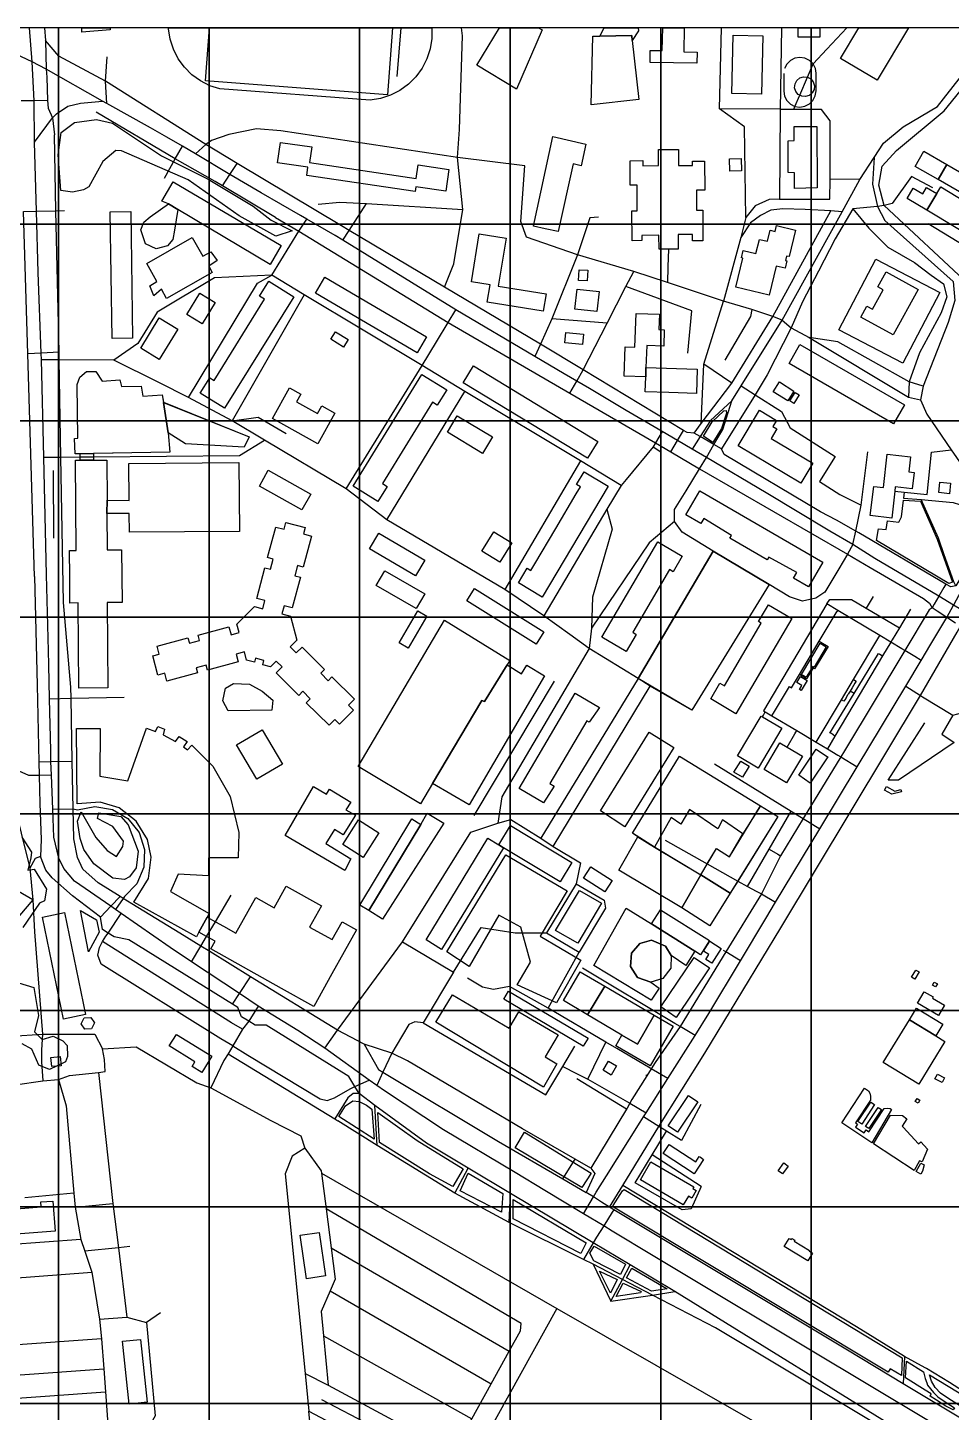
# Model space of a CAD drawing. Header units: metres. Extents: x -907 to 907, y -946 to 946.
# Drawn here: x 72 to 628, y 113 to 946 of the extents above; entities that cross this region are included whole.
import ezdxf

# ---------------------------------------------------------------- set-up
doc = ezdxf.new("R2010")
doc.units = ezdxf.units.M
for name, color, linetype in [('GREEN_ATLAS_BUILDING_OSM_HEIGHT', 8, 'Continuous'), ('GREEN_ATLAS_BUILDING_OSM_LEVELS', 9, 'Continuous'), ('GREEN_ATLAS_TERRAIN_COP90', 3, 'Continuous'), ('OSM_BUILDING', 8, 'Continuous'), ('OSM_GREEN_EXISTING', 94, 'Continuous'), ('OSM_ROAD_LOCAL', 9, 'Continuous'), ('OSM_ROAD_MAJOR', 30, 'Continuous'), ('SITE_BORDER', 3, 'Continuous')]:
    doc.layers.add(name, color=color, linetype=linetype)

msp = doc.modelspace()

# ---------------------------------------------------------------- linework, layer by layer
at = {"layer": 'GREEN_ATLAS_BUILDING_OSM_HEIGHT', "elevation": 12.916}
msp.add_lwpolyline([(154.658, 557.744), (150.594, 556.642), (147.468, 568.219), (151.3, 569.254), (150.012, 574.019), (168.632, 579.051), (169.532, 575.722), (175.628, 577.37), (174.734, 580.698), (193.26, 585.708), (194.567, 580.876), (199.462, 582.201), (198.137, 587.177), (208.622, 597.83), (213.668, 596.461), (214.999, 601.437), (210.041, 602.762), (214.981, 621.23), (218.251, 620.35), (219.882, 626.45), (216.612, 627.33), (221.527, 645.709), (226.479, 644.395), (227.567, 648.469), (239.165, 645.375), (238.139, 641.556), (242.935, 640.276), (237.945, 621.619), (234.619, 622.51), (232.987, 616.409), (236.314, 615.519), (231.362, 597.006), (226.554, 598.287), (225.234, 593.366), (230.286, 591.997), (234.269, 577.626), (230.174, 573.563), (233.838, 569.922), (237.32, 573.429), (250.863, 559.982), (248.568, 557.666), (253.051, 553.213), (255.352, 555.529), (268.869, 542.104), (265.306, 538.519), (268.288, 535.558), (259.835, 527.042), (257.015, 529.836), (253.564, 526.363), (239.877, 539.944), (242.303, 542.393), (237.82, 546.846), (235.394, 544.397), (221.771, 557.922), (225.322, 561.496), (221.733, 565.058), (218.282, 561.64), (213.686, 562.842), (214.368, 565.403), (209.278, 566.75), (208.628, 564.301), (203.951, 565.548), (202.595, 570.635), (197.593, 569.277), (198.893, 564.479), (180.468, 559.503), (179.611, 562.653), (173.515, 560.995), (174.365, 557.855), (155.977, 552.879)], close=True, dxfattribs=at)
at = {"layer": 'GREEN_ATLAS_BUILDING_OSM_LEVELS'}
for points, elevation in [([(121.827, 944.88), (104.727, 943.511), (104.643, 946.216), (121.805, 946.216)], 6.276), ([(381.962, 945.013), (366.45, 909.191), (342.497, 923.573), (356.268, 946.216), (379.728, 946.216)], 8.661), ([(439.99, 944.401), (436.182, 938.457), (435.832, 941.518), (416.544, 941.128), (419.139, 946.216), (439.798, 946.216)], 8.124), ([(467.144, 931.655), (475.191, 931.488), (475.022, 924.954), (446.849, 925.288), (446.849, 932.49), (454.226, 932.49), (454.565, 946.216), (467.407, 946.216)], 8.857), ([(514.705, 941.295), (513.949, 906.308), (496.086, 906.697), (496.842, 941.685)], 10.527), ([(549.018, 940.427), (536.045, 940.572), (536.112, 946.216), (549.087, 946.216)], 11.029), ([(416.544, 941.128), (435.832, 941.518), (436.182, 938.457), (440.184, 903.091), (411.46, 899.74), (412.48, 941.05)], 9.23), ([(547.186, 886.682), (547.43, 849.791), (533.825, 849.457), (533.775, 858.852), (529.986, 859.097), (529.942, 878.155), (533.594, 878.344), (533.562, 886.793)], 12.927), ([(224.365, 877.186), (243.154, 874.415), (241.759, 864.986), (305.99, 855.468), (307.203, 863.617), (325.797, 860.856), (323.853, 847.742), (305.827, 850.414), (305.408, 847.598), (240.146, 857.271), (240.871, 862.181), (222.546, 864.897)], 11.932), ([(408.259, 876.118), (405.414, 863.06), (400.506, 864.34), (391.597, 823.464), (383.725, 825.245), (376.635, 826.848), (388.389, 880.782)], 12.168), ([(442.528, 866.21), (442.547, 863.116), (451.938, 863.182), (451.869, 872.812), (463.93, 872.901), (464.005, 863.216), (472.483, 863.283), (472.464, 865.865), (479.667, 865.921), (479.792, 848.511), (474.772, 848.477), (474.859, 836.432), (478.586, 836.455), (478.723, 817.887), (472.383, 817.842), (472.352, 821.838), (463.699, 821.772), (463.761, 812.933), (457.928, 812.888), (452.313, 812.844), (452.251, 821.282), (441.853, 821.204), (441.878, 818.076), (436.02, 818.031), (435.888, 836.054), (439.196, 836.076), (439.089, 851.472), (434.975, 851.438), (434.869, 866.155)], 13.266), ([(494.723, 867.335), (501.769, 867.491), (501.944, 859.988), (494.898, 859.821)], 12.638), ([(611.767, 871.843), (625.516, 863.906), (620.276, 854.834), (606.527, 862.771)], 6.899), ([(625.516, 863.906), (646.011, 852.084), (640.771, 843.011), (620.276, 854.834)], 5.348), ([(159.741, 853.364), (224.815, 815.17), (218.05, 803.649), (162.592, 836.878), (156.828, 840.162), (152.976, 841.843)], 9.337), ([(619.626, 846.462), (621.989, 850.358), (658.228, 828.417), (651.375, 817.107), (649.831, 814.558), (613.592, 836.488)], 4.981), ([(121.814, 835.33), (134.163, 835.531), (135.344, 759.377), (122.99, 759.188)], 10.013), ([(143.104, 816.139), (140.24, 824.499), (142.034, 829.174), (145.88, 832.447), (156.828, 840.162), (162.592, 836.878), (160.529, 824.276), (159.522, 818.788), (156.24, 814.948), (149.418, 813.144)], 9.641), ([(518.632, 785.281), (498.455, 790.135), (502.651, 807.567), (501.919, 807.745), (502.988, 812.187), (510.629, 810.35), (512.667, 818.822), (517.494, 817.653), (519.107, 824.365), (522.208, 823.62), (523.04, 827.093), (534.494, 824.332), (530.668, 808.424), (529.061, 808.814), (528.404, 806.076), (529.273, 805.864), (528.204, 801.422), (522.827, 802.725)], 13.738), ([(155.796, 783.277), (152.638, 788.821), (148.018, 784.891), (145.761, 790.925), (149.994, 793.474), (143.798, 804.339), (171.239, 820.013), (177.654, 808.758), (182.393, 811.274), (186.314, 806.142), (181.124, 802.669), (183.237, 798.962)], 9.343), ([(384.294, 786.049), (382.593, 775.563), (348.818, 781.029), (350.513, 791.515), (339.29, 793.329), (343.954, 822.128), (360.141, 819.512), (355.483, 790.702)], 13.564), ([(404.233, 800.543), (409.335, 800.242), (408.953, 793.819), (403.845, 794.12)], 13.753), ([(176.072, 726.293), (181.799, 735.499), (184.357, 733.907), (214.743, 782.754), (211.742, 784.624), (217.338, 793.619), (232.325, 784.301), (190.609, 717.254)], 10.698), ([(250.994, 796.035), (312.286, 760.234), (306.627, 750.549), (245.336, 786.35)], 14.778), ([(577.398, 778.669), (580.855, 776.776), (587.245, 788.398), (583.938, 790.213), (588.958, 799.352), (608.284, 788.721), (593.216, 761.325), (573.74, 772.034)], 10.153), ([(184.976, 780.795), (177.11, 768.015), (167.907, 773.67), (175.766, 786.461)], 9.085), ([(416.143, 787.418), (414.762, 775.351), (401.669, 776.854), (403.051, 788.921)], 13.89), ([(151.35, 771.533), (162.473, 764.698), (151.325, 746.575), (140.209, 753.41)], 9.469), ([(452.551, 773.726), (452.232, 764.509), (455.414, 764.398), (455.064, 754.535), (444.898, 754.891), (444.404, 741.688), (444.235, 736), (431.287, 736.456), (431.912, 754.123), (437.764, 753.922), (438.477, 774.216)], 14.026), ([(257.509, 763.251), (265.068, 758.464), (262.204, 753.922), (254.602, 758.787)], 14.496), ([(406.821, 761.726), (406.227, 755.514), (395.636, 756.527), (396.23, 762.75)], 14.094), ([(537.132, 755.514), (599.994, 719.269), (593.422, 707.881), (530.561, 744.126)], 11.787), ([(340.465, 742.635), (415.412, 697.261), (409.26, 687.097), (334.313, 732.46)], 14.789), ([(474.828, 726.159), (458.272, 726.66), (443.966, 727.083), (444.235, 736), (444.404, 741.688), (475.266, 740.764)], 13.889), ([(100.375, 699.053), (102.395, 699.109), (101.857, 731.569), (103.539, 735.933), (107.559, 739.284), (113.261, 739.284), (116.95, 733.584), (127.685, 734.252), (128.692, 730.234), (140.428, 730.568), (141.434, 724.534), (153.176, 725.202), (153.845, 720.838), (205.496, 700.055), (202.482, 693.676), (167.125, 695.758), (156.727, 702.459), (157.734, 690.726), (111.754, 689.914), (103.701, 689.769), (100.719, 689.724)], 9.483), ([(100.375, 699.053), (102.395, 699.109), (101.857, 731.569), (103.539, 735.933), (107.559, 739.284), (113.261, 739.284), (116.95, 733.584), (127.685, 734.252), (128.692, 730.234), (140.428, 730.568), (141.434, 724.534), (153.176, 725.202), (153.901, 720.571), (156.727, 702.459), (157.734, 690.726), (100.719, 689.724)], 9.606), ([(324.422, 728.286), (318.732, 719.046), (315.85, 720.816), (285.688, 671.824), (288.583, 670.043), (283.031, 661.037), (268.132, 670.21), (309.522, 737.469)], 16.096), ([(229.73, 729.465), (236.557, 725.681), (234.031, 721.128), (246.686, 714.103), (249.225, 718.679), (257.146, 714.282), (246.861, 695.769), (219.463, 710.975)], 13.948), ([(205.496, 700.055), (202.482, 693.676), (167.125, 695.758), (156.727, 702.459), (153.901, 720.571)], 9.289), ([(537.733, 672.192), (500, 694.578), (512.705, 715.996), (523.04, 709.862), (520.826, 706.133), (523.221, 704.708), (519.788, 698.931), (544.792, 684.092)], 13.386), ([(120.051, 631.916), (128.704, 631.983), (128.961, 600.313), (119.995, 600.235), (120.414, 548.827), (102.882, 548.683), (102.463, 600.001), (97.574, 599.968), (97.449, 615.786), (97.318, 631.593), (101.282, 631.627), (100.844, 685.873), (103.701, 685.895), (111.754, 685.962), (119.726, 686.029), (119.92, 661.895), (119.87, 653.924)], 13.042), ([(133.219, 661.716), (133.037, 683.936), (199.256, 684.47), (199.594, 643.048), (133.406, 642.514), (133.312, 653.757), (119.87, 653.924), (119.92, 661.895)], 11.071), ([(603.707, 687.977), (602.638, 678.826), (605.796, 678.459), (604.645, 668.652), (594.541, 669.843), (594.235, 667.249), (592.341, 651.063), (579.473, 652.577), (581.53, 670.132), (587.358, 669.453), (589.721, 689.624)], 13.063), ([(242.56, 665.423), (237.245, 655.983), (211.679, 670.388), (216.994, 679.828)], 12.845), ([(367.619, 612.046), (372.852, 620.884), (375.084, 619.56), (377.454, 623.567), (390.059, 644.807), (402.438, 665.691), (404.939, 669.91), (402.632, 671.279), (407.171, 678.926), (421.627, 670.366), (381.987, 603.53)], 15.109), ([(550.919, 624.458), (542.322, 609.663), (533.193, 614.962), (535.163, 618.346), (518.425, 627.541), (517.475, 625.949), (494.979, 638.963), (495.992, 640.566), (479.161, 650.896), (477.379, 647.846), (468.363, 653.089), (476.772, 667.55)], 16.238), ([(621.345, 672.793), (627.81, 672.08), (627.104, 665.713), (620.645, 666.425)], 12.296), ([(311.185, 625.66), (305.665, 616.276), (277.998, 632.54), (283.519, 641.924)], 13.264), ([(352.77, 642.881), (363.574, 636.247), (356.377, 624.536), (345.567, 631.17)], 14.25), ([(451.563, 636.703), (466.225, 628.087), (460.76, 618.792), (458.597, 620.061), (436.432, 582.357), (438.589, 581.088), (432.568, 570.846), (417.907, 579.462)], 17.114), ([(311.167, 605.433), (305.996, 596.572), (281.993, 610.576), (287.17, 619.437)], 12.467), ([(382.962, 582.568), (378.292, 575.11), (336.532, 601.27), (341.203, 608.717)], 13.91), ([(312.523, 592.075), (301.294, 572.839), (295.761, 576.067), (306.996, 595.303)], 12.294), ([(498.562, 533.365), (483.369, 542.293), (488.914, 551.722), (491.603, 550.141), (513.761, 587.834), (512.136, 588.791), (518.082, 598.899), (532.206, 590.594)], 17.908), ([(271.17, 501.672), (323.046, 589.704), (362.53, 565.47), (360.916, 562.854), (347.249, 540.657), (345.492, 541.347), (315.825, 491.309), (308.566, 479.063)], 14.379), ([(369.432, 557.366), (372.665, 562.664), (383.381, 556.097), (338.008, 478.429), (315.825, 491.309), (345.492, 541.347), (347.249, 540.657), (360.916, 562.854)], 16.328), ([(192.753, 535.113), (189.69, 541.057), (191.29, 548.727), (196.08, 551.588), (205.783, 551.065), (213.392, 546.846), (219.676, 541.503), (219.188, 535.391)], 13.253), ([(401.682, 545.655), (416.343, 537.039), (410.166, 528.166), (408.716, 529.012), (386.545, 491.309), (389.227, 489.739), (382.681, 479.798), (368.025, 488.414)], 17.113), ([(115.756, 524.526), (115.675, 495.828), (132.381, 492.878), (143.623, 524.571), (149.125, 522.645), (150.475, 525.74), (154.508, 524.148), (153.714, 520.664), (161.11, 516.689), (163.274, 519.673), (168.082, 516.556), (165.993, 513.461), (168.419, 511.658), (171.02, 514.363), (183.594, 501.795), (194.141, 483.494), (199.193, 461.809), (198.831, 446.647), (181.03, 446.692), (180.999, 435.727), (162.673, 436.762), (158.053, 426.376), (181.387, 413.04), (180.299, 410.925), (175.228, 401.863), (173.734, 399.002), (136.038, 419.875), (144.911, 434.213), (146.567, 447.081), (144.335, 457.579), (137.527, 468.733), (127.191, 476.614), (115.831, 480.099), (101.832, 479.086), (101.613, 524.526)], 13.859), ([(225.641, 503.053), (210.16, 493.891), (197.93, 514.541), (213.411, 523.703)], 13.232), ([(547.149, 511.825), (553.576, 507.55), (553.826, 507.394), (543.354, 491.631), (536.345, 496.273), (546.817, 512.036)], 15.928), ([(436.295, 461.364), (464.574, 507.739), (513.386, 477.817), (502.763, 460.963), (490.534, 469.523), (487.676, 464.013), (470.551, 475.635), (465.456, 466.874), (459.541, 470.948), (449.55, 453.015)], 15.914), ([(502.451, 495.082), (497.405, 498.266), (501.594, 504.89), (506.64, 501.695)], 16.161), ([(263.755, 475.546), (269.595, 472.206), (262.017, 460.395), (256.915, 463.612), (251.569, 455.208), (266.769, 445.968), (263.086, 438.944), (227.235, 460.128), (244.292, 489.505), (252.138, 484.941), (253.845, 487.88), (266.762, 480.076)], 13.933), ([(481.343, 442.951), (486.876, 452.313), (494.61, 447.304), (513.386, 477.817), (523.834, 471.416), (499.631, 432.665), (495.054, 425.341), (477.473, 436.406)], 15.28), ([(303.501, 470.035), (308.897, 466.774), (277.516, 414.843), (272.121, 418.105)], 15.953), ([(312.623, 473.553), (322.665, 467.453), (285.87, 409.767), (277.516, 414.843), (308.897, 466.774)], 16.441), ([(321.327, 391.522), (311.979, 397.199), (349.212, 458.436), (355.802, 454.339), (358.534, 452.703)], 18.55), ([(355.802, 454.339), (362.855, 466.095), (399.862, 443.898), (392.81, 432.142), (358.534, 452.703)], 18.801), ([(449.55, 453.015), (477.473, 436.406), (495.054, 425.341), (482.937, 405.693), (465.937, 416.502), (428.092, 439.244), (439.602, 459.282)], 15.566), ([(477.473, 436.406), (465.937, 416.502), (428.092, 439.244), (439.602, 459.282)], 15.725), ([(419.601, 426.176), (406.759, 434.424), (411.16, 441.27), (424.003, 433.022)], 17.339), ([(495.054, 425.341), (482.937, 405.693), (465.937, 416.502), (477.473, 436.406)], 15.261), ([(180.299, 410.925), (185.182, 408.197), (189.996, 405.515), (197.555, 401.285), (209.491, 422.658), (220.514, 416.502), (227.817, 429.582), (249.025, 417.738), (241.897, 404.98), (255.452, 397.411), (261.423, 408.097), (270.139, 403.233), (255.321, 376.705), (244.41, 357.169), (224.972, 368.022), (182.35, 391.822), (184.926, 396.442), (179.861, 399.27), (175.228, 401.863)], 15.152), ([(417.656, 419.24), (403.32, 395.307), (390.002, 402.943), (404.339, 426.877)], 17.971), ([(94.292, 413.697), (106.928, 352.237), (93.71, 349.521), (81.074, 410.98)], 15.918), ([(459.51, 387.848), (456.221, 393.37), (447.78, 396.988), (440.703, 395.095), (435.694, 389.195), (435.144, 381.136), (439.227, 374.69), (447.243, 371.718), (452.263, 368.2), (447.599, 361.043), (412.992, 381.748), (432.406, 416.324), (447.761, 406.862), (473.853, 390.442), (468.45, 381.748)], 16.125), ([(452.263, 368.2), (447.599, 361.043), (412.992, 381.748), (432.406, 416.324), (447.761, 406.862), (453.113, 415.389), (482.681, 396.787), (477.323, 388.26), (473.853, 390.442), (468.45, 381.748), (459.51, 387.848), (459.278, 380.145), (454.608, 374), (447.243, 371.718)], 15.751), ([(454.608, 374), (447.243, 371.718), (439.227, 374.69), (435.144, 381.136), (435.694, 389.195), (440.703, 395.095), (447.78, 396.988), (456.221, 393.37), (459.51, 387.848), (459.278, 380.145)], 15.592), ([(489.771, 391.989), (484.138, 383.173), (480.38, 385.499), (482.349, 388.505), (479.123, 390.542), (482.85, 396.442)], 14.958), ([(462.586, 350.612), (453.295, 356.868), (473.346, 386.635), (482.643, 380.379)], 14.955), ([(409.135, 352.159), (394.717, 360.731), (404.877, 377.985), (419.582, 369.347)], 18.012), ([(449.362, 351.848), (439.252, 334.404), (429.886, 339.825), (409.135, 352.159), (419.582, 369.347)], 16.491), ([(358.828, 361.577), (361.692, 366.419), (409.516, 338.111), (406.646, 333.257)], 19.264), ([(611.992, 365.996), (617.306, 362.902), (616.912, 362.256), (624.184, 357.97), (620.507, 351.658), (607.934, 359.072)], 13.954), ([(110.104, 350.612), (112.311, 347.272), (110.516, 343.688), (106.521, 343.454), (104.314, 346.805), (106.109, 350.378)], 15.385), ([(446.899, 321.491), (427.348, 332.823), (426.21, 333.48), (429.886, 339.825), (439.252, 334.404), (449.362, 351.848), (460.685, 345.28)], 15.114), ([(607.29, 356.189), (623.177, 346.504), (618.913, 339.513), (603.026, 349.198)], 13.913), ([(603.026, 349.198), (618.913, 339.513), (624.396, 336.163), (608.641, 310.336), (587.27, 323.361)], 13.654), ([(182.994, 327.235), (176.966, 317.483), (171.12, 321.101), (172.721, 323.929), (157.346, 333.435), (161.761, 340.359)], 13.944), ([(50.7, 299.36), (62.217, 300.229), (66.656, 241.185), (65.037, 241.062), (65.462, 235.452), (80.255, 236.565), (80.03, 239.537), (87.301, 240.083), (88.671, 221.86), (23.521, 216.962), (22.083, 236.098), (29.767, 236.676), (30.017, 233.27), (44.736, 234.372), (44.329, 239.727), (42.747, 239.604), (38.327, 298.436)], 13.057), ([(457.859, 285.278), (470.082, 303.535), (475.603, 299.839), (463.386, 281.594)], 13.721), ([(458.39, 274.158), (474.34, 263.694), (476.428, 266.877), (477.16, 266.399), (479.061, 265.152), (473.327, 256.413), (454.752, 268.603)], 13.225), ([(447.386, 263.582), (473.177, 248.599), (472.615, 247.652), (474.722, 246.417), (472.021, 241.83), (469.914, 243.066), (466.831, 237.845), (441.04, 252.818)], 13.146), ([(527.71, 212.654), (530.668, 217.585), (531.837, 216.895), (532.243, 217.563), (534.019, 216.505), (533.612, 215.826), (542.785, 210.338), (542.597, 210.026), (544.729, 208.757), (541.959, 204.115)], 11.926)]:
    msp.add_lwpolyline(points, close=True, dxfattribs=dict(at, elevation=elevation))
at = {"layer": 'GREEN_ATLAS_TERRAIN_COP90'}
for points in [[(0, 827.939, 13), (90.659, 827.939, 11), (90.659, 946.216, 6), (0, 946.216, 6)], [(90.659, 827.939, 11), (181.318, 827.939, 9), (181.318, 946.216, 7), (90.659, 946.216, 6)], [(181.318, 827.939, 9), (271.977, 827.939, 13), (271.977, 946.216, 9), (181.318, 946.216, 7)], [(271.977, 827.939, 13), (362.636, 827.939, 13), (362.636, 946.216, 8), (271.977, 946.216, 9)], [(362.636, 827.939, 13), (453.295, 827.939, 14), (453.295, 946.216, 8), (362.636, 946.216, 8)], [(453.295, 827.939, 14), (543.954, 827.939, 14), (543.954, 946.216, 11), (453.295, 946.216, 8)], [(543.954, 827.939, 14), (634.613, 827.939, 5), (634.613, 946.216, 6), (543.954, 946.216, 11)], [(0, 709.662, 10), (90.659, 709.662, 10), (90.659, 827.939, 11), (0, 827.939, 13)], [(90.659, 709.662, 10), (181.318, 709.662, 9), (181.318, 827.939, 9), (90.659, 827.939, 11)], [(181.318, 709.662, 9), (271.977, 709.662, 17), (271.977, 827.939, 13), (181.318, 827.939, 9)], [(271.977, 709.662, 17), (362.636, 709.662, 15), (362.636, 827.939, 13), (271.977, 827.939, 13)], [(362.636, 709.662, 15), (453.295, 709.662, 14), (453.295, 827.939, 14), (362.636, 827.939, 13)], [(453.295, 709.662, 14), (543.954, 709.662, 12), (543.954, 827.939, 14), (453.295, 827.939, 14)], [(543.954, 709.662, 12), (634.613, 709.662, 11), (634.613, 827.939, 5), (543.954, 827.939, 14)], [(0, 591.385, 16), (90.659, 591.385, 14), (90.659, 709.662, 10), (0, 709.662, 10)], [(90.659, 591.385, 14), (181.318, 591.385, 14), (181.318, 709.662, 9), (90.659, 709.662, 10)], [(181.318, 591.385, 14), (271.977, 591.385, 11), (271.977, 709.662, 17), (181.318, 709.662, 9)], [(271.977, 591.385, 11), (362.636, 591.385, 14), (362.636, 709.662, 15), (271.977, 709.662, 17)], [(362.636, 591.385, 14), (453.295, 591.385, 18), (453.295, 709.662, 14), (362.636, 709.662, 15)], [(453.295, 591.385, 18), (543.954, 591.385, 19), (543.954, 709.662, 12), (453.295, 709.662, 14)], [(543.954, 591.385, 19), (634.613, 591.385, 14), (634.613, 709.662, 11), (543.954, 709.662, 12)], [(0, 473.108, 15), (90.659, 473.108, 16), (90.659, 591.385, 14), (0, 591.385, 16)], [(90.659, 473.108, 16), (181.318, 473.108, 13), (181.318, 591.385, 14), (90.659, 591.385, 14)], [(181.318, 473.108, 13), (271.977, 473.108, 14), (271.977, 591.385, 11), (181.318, 591.385, 14)], [(271.977, 473.108, 14), (362.636, 473.108, 19), (362.636, 591.385, 14), (271.977, 591.385, 11)], [(362.636, 473.108, 19), (453.295, 473.108, 16), (453.295, 591.385, 18), (362.636, 591.385, 14)], [(453.295, 473.108, 16), (543.954, 473.108, 15), (543.954, 591.385, 19), (453.295, 591.385, 18)], [(543.954, 473.108, 15), (634.613, 473.108, 12), (634.613, 591.385, 14), (543.954, 591.385, 19)], [(0, 354.831, 13), (90.659, 354.831, 16), (90.659, 473.108, 16), (0, 473.108, 15)], [(90.659, 354.831, 16), (181.318, 354.831, 14), (181.318, 473.108, 13), (90.659, 473.108, 16)], [(181.318, 354.831, 14), (271.977, 354.831, 18), (271.977, 473.108, 14), (181.318, 473.108, 13)], [(271.977, 354.831, 18), (362.636, 354.831, 21), (362.636, 473.108, 19), (271.977, 473.108, 14)], [(362.636, 354.831, 21), (453.295, 354.831, 15), (453.295, 473.108, 16), (362.636, 473.108, 19)], [(453.295, 354.831, 15), (543.954, 354.831, 14), (543.954, 473.108, 15), (453.295, 473.108, 16)], [(543.954, 354.831, 14), (634.613, 354.831, 14), (634.613, 473.108, 12), (543.954, 473.108, 15)], [(0, 236.554, 14), (90.659, 236.554, 12), (90.659, 354.831, 16), (0, 354.831, 13)], [(90.659, 236.554, 12), (181.318, 236.554, 13), (181.318, 354.831, 14), (90.659, 354.831, 16)], [(181.318, 236.554, 13), (271.977, 236.554, 25), (271.977, 354.831, 18), (181.318, 354.831, 14)], [(271.977, 236.554, 25), (362.636, 236.554, 12), (362.636, 354.831, 21), (271.977, 354.831, 18)], [(362.636, 236.554, 12), (453.295, 236.554, 13), (453.295, 354.831, 15), (362.636, 354.831, 21)], [(453.295, 236.554, 13), (543.954, 236.554, 11), (543.954, 354.831, 14), (453.295, 354.831, 15)], [(543.954, 236.554, 11), (634.613, 236.554, 13), (634.613, 354.831, 14), (543.954, 354.831, 14)], [(0, 118.277, 16), (90.659, 118.277, 11), (90.659, 236.554, 12), (0, 236.554, 14)], [(90.659, 118.277, 11), (181.318, 118.277, 12), (181.318, 236.554, 13), (90.659, 236.554, 12)], [(181.318, 118.277, 12), (271.977, 118.277, 20), (271.977, 236.554, 25), (181.318, 236.554, 13)], [(271.977, 118.277, 20), (362.636, 118.277, 8), (362.636, 236.554, 12), (271.977, 236.554, 25)], [(362.636, 118.277, 8), (453.295, 118.277, 11), (453.295, 236.554, 13), (362.636, 236.554, 12)], [(453.295, 118.277, 11), (543.954, 118.277, 15), (543.954, 236.554, 11), (453.295, 236.554, 13)], [(543.954, 118.277, 15), (634.613, 118.277, 12), (634.613, 236.554, 13), (543.954, 236.554, 11)], [(0, 0, 17), (90.659, 0, 15), (90.659, 118.277, 11), (0, 118.277, 16)], [(90.659, 0, 15), (181.318, 0, 13), (181.318, 118.277, 12), (90.659, 118.277, 11)], [(181.318, 0, 13), (271.977, 0, 14), (271.977, 118.277, 20), (181.318, 118.277, 12)], [(271.977, 0, 14), (362.636, 0, 7), (362.636, 118.277, 8), (271.977, 118.277, 20)], [(362.636, 0, 7), (453.295, 0, 11), (453.295, 118.277, 11), (362.636, 118.277, 8)], [(453.295, 0, 11), (543.954, 0, 16), (543.954, 118.277, 15), (453.295, 118.277, 11)], [(543.954, 0, 16), (634.613, 0, 12), (634.613, 118.277, 12), (543.954, 118.277, 15)]]:
    msp.add_3dface(points, dxfattribs=at)
at = {"layer": 'OSM_BUILDING'}
for points, elevation in [([(583.55, 914.579), (561.585, 927.692), (572.649, 946.216), (602.444, 946.216)], 9.094), ([(601.713, 843.434), (605.239, 849.635), (611.073, 846.24), (613.311, 850.024), (619.626, 846.462), (613.592, 836.488)], 7.347), ([(536.657, 725.18), (533.475, 720.137), (530.961, 721.729), (534.144, 726.76)], 12.431), ([(111.754, 689.914), (111.754, 687.977), (111.754, 685.962), (103.701, 685.895), (103.701, 687.91), (103.701, 689.769)], 10.583), ([(513.386, 477.817), (523.834, 471.416), (495.054, 425.341), (477.473, 436.406), (486.876, 452.313), (494.61, 447.304), (502.763, 460.963), (490.534, 469.523), (487.676, 464.013), (470.551, 475.635), (465.456, 466.874), (459.541, 470.948), (449.55, 453.015), (439.602, 459.282), (436.295, 461.364), (464.574, 507.739)], 15.662), ([(594.216, 486.767), (597.899, 487.757), (598.255, 486.433), (592.409, 484.852), (588.039, 487.357), (589.321, 489.583)], 13.733), ([(283.644, 461.631), (274.215, 446.881), (261.979, 454.707), (271.402, 469.457)], 14.549), ([(482.681, 396.787), (477.323, 388.26), (473.853, 390.442), (447.761, 406.862), (453.113, 415.389)], 15.266), ([(86.082, 326.456), (91.741, 327.012), (92.278, 321.502), (86.626, 320.945)], 14.929), ([(426.691, 321.402), (423.459, 315.891), (418.594, 318.741), (421.827, 324.251)], 15.745), ([(622.783, 311.349), (618.425, 313.531), (619.838, 316.37), (624.203, 314.188)], 13.552), ([(524.04, 258.261), (527.391, 262.959), (530.036, 261.066), (526.685, 256.38)], 11.923), ([(247.618, 221.214), (251.45, 194.954), (240.052, 193.295), (236.226, 219.555)], 20.344), ([(140.134, 156.816), (144.148, 119.001), (133.156, 117.832), (129.142, 155.647)], 11.668)]:
    msp.add_lwpolyline(points, close=True, dxfattribs=dict(at, elevation=elevation))
at = {"layer": 'OSM_GREEN_EXISTING'}
for points in [[(315.462, 946.138), (315.462, 939.793), (314.468, 933.514), (312.505, 927.481), (309.622, 921.826), (305.89, 916.694), (301.394, 912.208), (296.261, 908.478), (290.603, 905.595), (284.563, 903.636), (278.292, 902.645), (187.864, 909.347), (181.824, 911.306), (176.166, 914.189), (171.033, 917.929), (166.544, 922.416), (162.817, 927.547), (159.935, 933.202), (157.978, 939.247), (156.984, 945.514), (156.984, 946.216), (315.45, 946.216)], [(288.771, 905.851), (179.148, 914.234), (181.596, 946.216), (291.856, 946.216)], [(542.747, 905.428), (540.509, 904.738), (538.183, 904.961), (536.982, 905.584), (536.113, 906.04), (534.619, 907.844), (533.931, 910.07), (534.144, 912.408), (535.238, 914.467), (537.032, 915.959), (539.265, 916.66), (541.597, 916.438), (543.66, 915.347), (545.154, 913.555), (545.848, 911.317), (545.629, 908.99), (544.541, 906.92)], [(221.464, 820.658), (199.5, 833.071), (168.807, 854.7), (128.561, 872.133), (125.203, 872.3), (117.325, 865.598), (108.941, 850.503), (105.752, 848.666), (99.043, 847.152), (92.172, 848.321), (90.49, 869.617), (92.335, 883.198), (100.388, 889.231), (113.636, 890.912), (123.196, 888.73), (152.707, 869.116), (180.88, 855.034), (207.884, 838.77), (218.782, 830.388), (231.362, 824.009)], [(582.712, 806.988), (621.308, 786.929), (599.137, 744.293), (560.541, 764.364)], [(533.531, 727.562), (529.767, 721.606), (521.076, 727.106), (524.834, 733.05)], [(352.013, 699.932), (346.067, 690.047), (324.859, 702.793), (330.805, 712.679)], [(484.256, 708.949), (491.215, 715.662), (492.641, 715.74), (492.847, 714.27), (489.871, 704.964), (484.757, 696.671), (479.054, 700.355)], [(619.801, 638.484), (628.936, 612.491), (626.822, 611.756), (583.2, 637.605), (584.413, 644.685), (589.027, 644.273), (589.74, 649.471), (596.573, 648.547), (598.168, 651.776), (599.381, 661.828), (609.61, 661.249)], [(518.482, 611.122), (471.989, 535.502), (439.79, 554.516), (484.825, 631.204)], [(549.337, 575.845), (552.97, 573.674), (545.629, 561.395), (544.86, 561.852), (540.934, 555.295), (538.07, 557.009)], [(541.409, 553.414), (537.751, 547.302), (536.757, 547.903), (538.202, 550.319), (535.163, 552.145), (537.37, 555.829)], [(499.556, 507.951), (513.861, 531.962), (514.555, 531.551), (526.216, 524.604), (511.911, 500.593)], [(461.11, 512.982), (431.762, 465.36), (417.006, 474.911), (446.355, 522.2)], [(525.028, 515.866), (529.33, 513.305), (538.608, 507.784), (529.067, 491.765), (515.487, 499.858)], [(113.217, 458.903), (119.926, 451.022), (125.628, 447.504), (129.486, 453.371), (129.817, 456.722), (123.446, 465.449), (114.224, 470.303), (114.893, 473.664), (128.142, 471.483), (132.668, 466.451), (138.708, 450.688), (137.533, 440.625), (133.506, 435.092), (130.493, 433.589), (123.446, 434.424), (112.042, 442.974), (106.008, 451.69), (103.658, 458.236), (102.151, 468.633), (104.327, 474.332)], [(396.861, 426.743), (380.674, 399.47), (405.246, 384.987), (390.49, 359.328), (366.756, 370.249), (374.828, 383.919), (369.126, 404.824), (355.79, 412.116), (337.983, 381.28), (324.584, 390.019), (359.96, 448.384)], [(103.908, 414.888), (113.549, 409.266), (115.262, 401.874), (108.766, 390.119)], [(606.802, 379.065), (608.803, 377.93), (606.371, 373.633), (604.37, 374.768)], [(618.807, 368.913), (616.937, 370.004), (618.019, 371.852), (619.882, 370.761)], [(327.892, 364.193), (362.029, 344.033), (367.888, 353.963), (391.465, 340.037), (383.687, 326.856), (390.671, 322.737), (382.612, 308.689), (317.969, 347.617)], [(263.586, 297.357), (267.819, 300.284), (271.764, 299.984), (276.141, 297.724), (279.423, 295.386), (280.668, 277.286), (259.497, 290.933)], [(562.236, 287.149), (575.985, 307.954), (578.429, 306.34), (579.148, 304.904), (579.548, 303.145), (579.611, 300.73), (570.557, 287.06), (571.745, 286.28), (570.551, 284.477), (575.747, 281.037), (576.941, 282.829), (578.567, 281.75), (587.901, 295.832), (589.946, 295.932), (591.434, 295.72), (592.234, 295.219), (580.442, 275.126)], [(606.571, 299.973), (607.703, 301.765), (609.36, 300.73), (608.228, 298.926)], [(306.727, 276.484), (334.244, 259.408), (328.185, 248.821), (314.024, 256.48), (284.025, 275.237), (282.931, 293.271)], [(579.761, 299.661), (582.099, 298.102), (574.303, 286.381), (571.964, 287.939)], [(586.301, 295.108), (578.661, 283.631), (576.672, 284.956), (584.306, 296.433)], [(591.578, 291.768), (598.874, 291.546), (601.394, 289.575), (598.699, 285.067), (599.3, 284.51), (608.478, 274.48), (609.897, 275.783), (613.942, 271.375), (610.616, 263.582), (609.141, 264.217), (605.877, 258.384), (581.424, 274.469)], [(365.687, 272.176), (371.308, 281.482), (411.392, 256.814), (405.802, 248.131)], [(609.966, 262.914), (611.867, 261.846), (610.854, 258.061), (609.803, 256.202), (607.052, 257.76)], [(358.259, 244.658), (357.459, 233.27), (332.568, 246.194), (337.383, 256.925)], [(431.343, 246.94), (598.693, 145.695), (598.218, 135.031), (591.465, 139.094), (590.24, 137.057), (424.928, 236.465), (424.722, 237.389), (430.336, 246.228)], [(408.484, 214.947), (405.127, 208.457), (364.543, 229.407), (364.468, 241.085)], [(432.062, 202.101), (428.998, 195.755), (412.936, 204.071), (410.673, 208.68), (413.299, 212.91)], [(416.419, 197.937), (427.029, 192.761), (423.102, 184.712)], [(457.246, 187.217), (447.68, 185.826), (432.718, 193.93), (435.857, 199.696)], [(441.478, 185.681), (441.184, 184.879), (426.366, 182.542), (430.749, 190.713)], [(600.725, 133.583), (601.307, 143.725), (611.529, 137.235), (612.586, 133.283), (613.424, 130.6), (614.011, 129.175), (617.531, 124.867), (620.07, 122.284), (625.753, 118.321), (630.092, 115.672), (629.317, 114.37), (624.872, 116.663), (619.251, 120.147), (615.481, 122.641), (616.15, 124.021), (612.511, 126.259)], [(626.841, 120.96), (621.77, 124.522), (618.582, 127.884), (616.275, 131.735), (615.187, 135.465), (637.658, 121.839), (638.458, 118.655), (636.357, 115.049)]]:
    msp.add_lwpolyline(points, close=True, dxfattribs=at)
for points in [[(296.72, 946.216), (294.417, 916.905)], [(87.808, 638.907), (87.639, 679.817)], [(341.04, 472.061), (389.333, 552.879)], [(68.526, 458.981), (74.39, 450.098), (74.059, 446.569), (72.215, 439.111), (76.072, 439.701), (83.45, 427.79), (82.275, 420.754), (79.255, 419.407), (69.195, 404.657)], [(66.512, 371.451), (75.903, 368.601), (78.586, 351.669), (76.235, 341.94), (80.768, 337.242), (87.477, 339.257), (93.341, 336.408), (95.861, 333.725), (96.192, 327.012), (94.854, 323.828), (85.294, 319.298), (78.755, 321.814), (74.728, 331.543), (68.857, 334.727)], [(249.075, 120.626), (338.714, 73.671)]]:
    msp.add_lwpolyline(points, dxfattribs=at)
at = {"layer": 'OSM_ROAD_LOCAL'}
for points in [[(82.323, 946.216), (82.919, 938.457)], [(332.156, 885.023), (333.881, 941.24), (333.317, 946.216)], [(525.291, 897.124), (488.777, 897.291), (489.973, 946.216)], [(496.048, 721.651), (501.682, 730.601), (526.441, 770.175), (562.454, 835.419), (573.252, 854.856), (581.805, 868.114), (587.52, 876.741), (599.337, 886.537), (619.901, 898.816), (649.693, 936.72), (659.359, 946.216)], [(573.252, 854.856), (555.396, 855.034), (555.22, 890.166), (550.112, 897.024), (533.369, 896.946), (525.459, 897.046), (526.146, 946.216)], [(553.27, 933.28), (565.269, 946.216)], [(638.652, 791.882), (587.851, 839.193), (584.707, 851.516), (586.582, 862.871), (595.323, 872.389), (624.034, 896.111), (636.101, 911.306), (644.535, 921.937), (666.17, 946.216)], [(473.521, 702.237), (469.119, 702.626), (467.062, 703.873), (406.652, 740.33), (380.811, 755.703), (323.09, 790.057), (265.7, 824.21), (261.167, 826.903), (198.356, 864.518), (179.392, 875.851), (118.907, 913.955), (90.828, 929.061), (82.919, 938.457)], [(82.919, 938.457), (83.187, 921.169), (83.581, 916.504)], [(119.745, 900.675), (118.907, 913.955), (119.964, 928.705)], [(527.435, 918.575), (527.366, 908.033), (527.841, 905.094), (529.236, 902.389), (531.399, 900.252), (534.113, 898.883), (537.12, 898.415), (540.127, 898.905), (542.828, 900.296), (544.973, 902.456), (546.342, 905.172), (546.805, 908.178), (546.874, 918.764), (546.398, 921.67), (545.01, 924.375), (542.847, 926.512), (540.127, 927.881), (537.12, 928.349), (534.119, 927.859), (531.412, 926.468), (529.267, 924.297), (527.898, 921.581)], [(545.01, 924.375), (553.27, 933.28)], [(541.597, 916.438), (545.01, 924.375)], [(83.581, 916.504), (84.119, 902.478)], [(536.982, 905.584), (541.597, 916.438)], [(84.119, 902.478), (76.01, 902.244), (68.126, 902.167)], [(84.119, 902.478), (84.507, 897.858)], [(533.369, 896.946), (534.113, 898.883), (536.982, 905.584)], [(84.507, 897.858), (86.989, 891.936), (88.327, 881.695)], [(184.963, 853.587), (161.017, 867.246), (113.355, 895.332)], [(504.533, 831.924), (503.757, 886.471), (488.777, 897.291)], [(525.459, 897.046), (525.291, 897.124), (525.003, 868.927), (524.778, 843.034), (555.177, 842.922), (555.396, 855.034)], [(526.441, 770.175), (520.776, 772.502), (508.053, 776.52), (491.015, 781.652), (457.296, 792.784), (437.02, 799.396), (403.126, 809.616), (372.546, 820.124), (369.057, 829.609), (371.57, 862.993), (330.918, 868.192), (224.49, 884.2), (209.96, 885.291), (193.254, 882.018), (182.718, 878.378), (179.392, 875.851), (173.084, 870.296)], [(330.918, 868.192), (332.156, 885.023)], [(411.123, 259.898), (401.732, 265.319), (370.107, 283.575), (300.788, 324.519), (291.303, 329.016), (274.709, 334.393), (258.603, 342.853), (206.309, 375.091), (181.737, 390.23), (176.429, 393.514), (163.836, 401.318), (134.944, 418.906), (129.724, 422.157), (127.817, 423.348), (114.487, 431.652), (105.414, 439.701), (102.145, 446.825), (99.9, 457.98), (99.556, 476.058), (99.006, 504.812), (98.337, 542.638), (98.218, 549.362), (93.691, 600.335), (92.172, 687.799), (91.159, 746.342), (91.053, 750.906), (89.096, 836.032), (88.327, 881.695)], [(154.452, 855.746), (161.017, 867.246), (165.406, 874.916)], [(328.736, 804.139), (334.188, 836.889), (330.918, 868.192)], [(581.805, 868.114), (580.768, 852.017), (583.756, 838.692), (588.233, 830.165), (629.33, 793.474), (630.33, 782.12), (626.441, 768.761), (611.404, 730.501), (609.716, 722.341), (613.436, 713.558), (628.073, 692.218), (641.434, 673.06), (645.748, 666.236), (649.45, 658.154), (652.926, 649.215), (652.626, 641.924), (649.662, 633.274), (634.256, 607.326), (629.592, 598.732)], [(189.534, 850.982), (193.885, 857.861), (198.356, 864.518)], [(221.345, 832.046), (189.534, 850.982), (184.963, 853.587)], [(617.156, 849.913), (604.301, 856.57), (592.647, 840.373)], [(518.651, 842.755), (510.247, 839.104), (504.533, 831.924)], [(524.778, 843.034), (518.651, 842.755)], [(69.657, 835.542), (77.492, 835.776), (89.096, 836.032), (94.348, 836.265)], [(76.254, 615.986), (72.227, 749.993), (69.657, 835.542)], [(247.043, 840.106), (260.085, 841.264), (276.135, 840.317), (334.188, 836.889)], [(261.854, 818.276), (265.7, 824.21), (276.135, 840.317)], [(473.521, 702.237), (477.585, 707.981), (496.061, 732.226), (520.776, 772.502), (555.714, 835.898)], [(583.756, 838.692), (569.038, 837.123), (558.315, 819.211), (548.312, 799.652), (538.552, 781.173), (531.768, 765.533), (517.356, 737.302), (510.135, 725.258), (489.808, 692.73)], [(562.454, 835.419), (555.714, 835.898), (540.227, 836.855), (526.891, 837.256), (519.638, 836.421), (513.267, 833.249), (507.396, 828.707), (501.6, 820.013), (491.015, 781.652)], [(569.038, 837.123), (578.679, 825.556), (590.027, 814.224), (606.046, 804.873), (616.056, 797.315), (623.621, 791.983), (625.622, 784.19), (622.058, 774.628), (609.159, 750.605), (602.901, 733.072), (602.544, 723.799)], [(592.647, 840.373), (587.851, 839.193), (583.756, 838.692)], [(429.53, 670.778), (405.045, 685.483), (335.376, 727.339), (309.572, 742.846), (238.521, 785.526), (219.045, 797.226), (229.974, 814.903), (235.401, 823.675), (240.234, 830.955)], [(221.345, 832.046), (235.401, 823.675), (325.378, 768.861), (398.562, 726.349), (450.119, 696.404), (459.41, 690.927), (476.71, 680.73), (565.762, 629.322), (579.448, 621.363), (611.517, 602.661), (615.062, 599.956), (616.719, 597.04), (614.874, 595.904), (600.2, 571.425), (563.986, 510.99), (561.767, 507.35), (539.096, 470.191), (525.416, 447.772), (513.88, 424.984), (492.484, 389.974), (465.024, 345.046), (450, 323.539), (447.599, 319.698), (444.929, 315.435), (435.932, 301.086), (434.6, 298.904), (433, 295.987), (432.618, 295.353), (411.123, 259.898)], [(415.806, 832.135), (410.585, 831.735), (403.126, 809.616)], [(504.533, 831.924), (501.6, 820.013)], [(650.225, 806.376), (614.224, 828.206)], [(403.126, 809.616), (387.701, 771.021), (380.811, 755.703), (377.491, 748.323)], [(457.928, 812.888), (457.584, 802.346)], [(323.09, 790.057), (328.736, 804.139)], [(457.584, 802.346), (457.296, 792.784)], [(219.045, 797.226), (184.675, 795.723), (150.019, 775.04), (138.464, 756.082), (124.096, 746.097)], [(168.882, 723.655), (210.41, 792.45), (219.045, 797.226)], [(406.652, 740.33), (421.07, 768.461), (432.306, 790.457), (437.02, 799.396)], [(238.521, 785.526), (195.317, 709.573)], [(469.676, 750.349), (471.996, 775.808), (432.306, 790.457)], [(263.893, 668.596), (309.572, 742.846), (318.294, 757.206), (325.378, 768.861), (329.924, 776.342)], [(477.585, 707.981), (479.267, 743.77), (491.015, 781.652)], [(508.053, 776.52), (507.271, 772.468), (491.878, 746.186)], [(421.07, 768.461), (387.701, 771.021)], [(526.441, 770.175), (531.768, 765.533), (542.685, 759.7), (602.544, 723.799), (609.716, 722.341)], [(611.404, 730.501), (602.901, 733.072), (559.885, 757.117), (542.685, 759.7)], [(91.053, 750.906), (80.236, 750.382), (72.227, 749.993)], [(454.095, 703.194), (450.119, 696.404), (448.687, 693.866), (432.487, 674.34), (429.53, 670.778), (420.939, 656.496), (382.975, 592.22), (359.416, 608.15), (288.358, 649.995), (263.893, 668.596), (214.674, 698.007), (195.317, 709.573), (168.882, 723.655), (151.032, 732.627), (124.096, 746.097), (91.159, 746.342), (80.393, 746.23)], [(496.061, 732.226), (479.267, 743.77)], [(398.562, 726.349), (402.682, 733.473), (406.652, 740.33)], [(288.358, 649.995), (335.376, 727.339)], [(501.682, 730.601), (510.135, 725.258), (525.997, 715.228), (531.193, 705.331), (558.34, 688.177), (548.799, 673.082), (561.135, 665.279), (574.059, 658.945)], [(496.048, 721.651), (483.35, 709.873), (477.022, 700.177), (472.296, 692.485)], [(480.755, 687.487), (485.351, 695.346), (490.64, 704.441), (496.048, 721.651)], [(195.317, 709.573), (210.923, 711.721), (227.854, 702.07)], [(459.41, 690.927), (463.417, 697.706), (467.062, 703.873)], [(489.808, 692.73), (485.351, 695.346), (477.022, 700.177), (473.521, 702.237)], [(111.754, 687.977), (199.669, 688.7), (214.674, 698.007)], [(448.687, 693.866), (453.395, 691.049)], [(624.947, 611.333), (572.558, 642.158), (570.726, 643.193), (559.191, 649.738), (549.437, 654.848), (491.409, 689.368), (489.808, 692.73)], [(599.818, 666.592), (613.68, 665.29), (616.25, 690.771), (628.073, 692.218)], [(81.793, 687.698), (92.172, 687.799), (103.701, 687.91)], [(103.701, 687.91), (111.754, 687.977)], [(405.045, 685.483), (359.416, 608.15)], [(568.876, 635.1), (565.762, 629.322), (560.535, 620.595), (552.069, 606.457), (546.755, 602.862), (538.739, 601.159), (530.886, 603.663), (518.482, 611.122), (484.825, 631.204), (466.175, 642.681), (461.642, 649.082), (461.642, 656.24), (468.588, 667.538), (476.71, 680.73), (480.755, 687.487)], [(568.876, 635.1), (570.726, 643.193), (574.059, 658.945), (577.998, 690.882)], [(594.235, 667.249), (599.818, 666.592), (599.506, 663.008)], [(599.506, 663.008), (610.116, 662.229), (629.442, 660.369), (633.131, 659.279), (635.563, 658.065), (638.664, 655.627), (642.86, 651.353), (644.323, 649.126), (645.498, 646.955), (646.423, 645.063), (647.343, 642.97), (647.68, 641.79), (647.743, 639.82), (647.261, 638.061), (646.53, 636.514), (643.641, 631.271), (630.986, 610.331), (627.891, 609.641), (624.947, 611.333)], [(630.986, 610.331), (629.705, 612.78), (623.99, 628.922), (620.595, 638.985), (610.116, 662.229)], [(72.759, 496.129), (57.89, 502.752), (-7.834, 502.107), (-9.872, 562.03), (-30.968, 561.395), (-34.069, 561.473), (-35.807, 561.752), (-36.77, 562.241), (-37.477, 563.099), (-38.258, 564.668), (-39.083, 568.531), (-41.991, 654.169), (10.341, 655.349), (25.441, 655.694), (52.895, 656.317)], [(420.939, 656.496), (424.003, 644.473), (412.298, 603.519), (411.642, 584.806), (410.222, 572.572), (357.665, 483.316), (355.127, 467.442)], [(461.642, 649.082), (446.292, 636.224), (411.642, 584.806)], [(484.825, 631.204), (439.79, 554.516), (381.18, 458.48)], [(76.254, 615.986), (77.842, 550.553), (78.861, 504.4), (79.042, 496.207), (79.424, 479.308), (80.168, 457.679), (79.93, 447.415)], [(518.482, 611.122), (471.989, 535.502)], [(623.715, 609.352), (620.801, 604.153), (618.013, 599.288)], [(624.947, 611.333), (623.715, 609.352)], [(553.395, 599.4), (555.058, 602.161), (568.232, 602.016), (576.997, 596.839), (597.005, 585.028)], [(581.143, 603.864), (576.997, 596.839)], [(471.989, 535.502), (446.992, 549.896), (439.79, 554.516), (410.222, 572.572), (398.574, 580.999), (382.975, 592.22)], [(610.16, 565.47), (606.233, 567.818), (600.2, 571.425), (598.405, 572.494), (591.853, 576.412), (585.188, 580.398), (559.885, 595.526), (553.395, 599.4), (515.124, 535.113), (516.268, 534.434), (520.264, 532.052), (535.2, 523.157), (546.949, 516.166), (553.62, 512.192), (559.991, 508.407), (561.767, 507.35), (571.658, 501.461)], [(520.264, 532.052), (521.145, 533.621), (530.786, 549.64), (532.006, 548.905), (536.801, 556.92), (548.787, 576.958), (558.953, 593.967), (559.885, 595.526)], [(603.72, 596.261), (597.005, 585.028), (592.716, 577.893), (591.853, 576.412)], [(615.981, 575.232), (625.553, 591.285), (629.592, 598.732)], [(618.013, 599.288), (616.719, 597.04)], [(619.82, 594.992), (616.719, 597.04)], [(630.718, 587.889), (625.553, 591.285), (619.82, 594.992)], [(422.377, 236.331), (430.455, 249.356), (452.144, 285.011), (479.748, 328.96), (525.516, 404.424), (609.685, 544.375), (631.724, 582.457), (633.806, 586.064)], [(548.787, 576.958), (554.045, 573.819), (545.973, 560.327), (545.023, 560.894), (541.109, 554.338), (536.801, 556.92)], [(546.949, 516.166), (562.161, 541.714), (569.388, 553.848), (585.188, 580.398)], [(591.853, 576.412), (586.92, 568.13), (558.19, 519.873), (553.62, 512.192)], [(610.16, 565.47), (615.981, 575.232)], [(558.19, 519.873), (556.027, 521.365), (555.202, 521.643), (569.701, 545.51), (584.375, 569.677), (585.213, 569.165), (586.92, 568.13)], [(516.581, 410.157), (522.433, 419.853), (549.081, 464.035), (571.658, 501.461), (600.856, 549.874), (610.16, 565.47)], [(570.17, 551.666), (568.532, 548.972)], [(569.388, 553.848), (570.933, 552.913), (570.17, 551.666)], [(85.263, 542.326), (98.337, 542.638), (130.324, 543.406)], [(388.527, 453.482), (446.992, 549.896)], [(564.655, 542.582), (563.599, 540.846), (562.161, 541.714)], [(564.655, 542.582), (566.181, 545.098)], [(568.532, 548.972), (567.313, 546.957), (566.181, 545.098)], [(569.701, 545.51), (567.313, 546.957)], [(600.856, 549.874), (609.685, 544.375), (610.941, 543.595)], [(610.941, 543.595), (629.079, 532.397), (638.208, 534.912), (650.7, 540.968), (656.646, 542.282), (660.873, 543.551)], [(514.555, 531.551), (515.099, 532.463), (516.268, 534.434)], [(622.546, 521.02), (629.905, 516.077), (596.448, 493.357), (590.24, 493.279), (612.292, 527.899)], [(629.079, 532.397), (622.546, 521.02)], [(529.33, 513.305), (534.031, 521.198), (535.2, 523.157)], [(57.89, 502.752), (73.384, 440.469)], [(78.861, 504.4), (86.17, 504.544), (99.006, 504.812)], [(485.594, 503.209), (531.768, 474.722), (537.064, 471.449), (539.096, 470.191), (549.081, 464.035)], [(86.495, 496.296), (79.042, 496.207), (72.759, 496.129)], [(87.301, 475.913), (99.556, 476.058), (102.038, 475.423)], [(102.038, 475.423), (112.586, 477.449), (123.165, 475.624), (132.425, 470.191), (139.171, 461.842), (142.547, 451.657), (142.116, 440.925), (137.927, 431.04), (130.524, 423.27)], [(75.309, 421.266), (-15.031, 473.742)], [(250.975, 331.999), (258.603, 342.853), (297.862, 396.153), (338.908, 462.032), (355.127, 467.442), (363.08, 469.59), (381.18, 458.48)], [(505.514, 429.359), (518.488, 451.779), (531.768, 474.722)], [(381.18, 458.48), (388.527, 453.482), (405.064, 443.686), (402.332, 430.996), (419.22, 421.211), (420.051, 416.391), (404.151, 389.774)], [(455.952, 457.223), (481.343, 442.951)], [(518.488, 451.779), (523.727, 448.751), (525.416, 447.772)], [(76.635, 446.246), (73.384, 440.469), (75.309, 421.266), (52.132, 394.483), (53.658, 347.039), (22.077, 345.658)], [(79.93, 447.415), (76.635, 446.246)], [(115.981, 410.858), (99.043, 423.771), (86.97, 434.669), (83.112, 439.2), (79.93, 447.415)], [(481.343, 442.951), (499.631, 432.665)], [(402.332, 430.996), (384.557, 401.507), (404.151, 389.774)], [(499.631, 432.665), (505.514, 429.359), (510.729, 426.632), (513.88, 424.984), (522.433, 419.853)], [(75.309, 421.266), (76.329, 402.008)], [(115.981, 410.858), (122.215, 417.437), (127.817, 423.348)], [(130.524, 423.27), (129.724, 422.157), (125.041, 415.478)], [(185.182, 408.197), (194.717, 424.194)], [(195.686, 333.413), (188.527, 337.643), (116.319, 382.683), (114.474, 388.049), (115.306, 392.691), (117.194, 396.275), (119.282, 399.381), (120.57, 401.351), (128.336, 413.185)], [(200.95, 350.89), (198.731, 356.456), (195.448, 358.504), (133.081, 397.344), (124.24, 399.036), (120.57, 401.351), (117.281, 403.4), (115.981, 410.858)], [(482.324, 352.927), (501.288, 384.609), (516.581, 410.157)], [(76.329, 402.008), (80.968, 340.571)], [(179.861, 399.27), (185.182, 408.197)], [(328.461, 377.818), (345.229, 404.724), (365.568, 401.451), (384.557, 401.507)], [(201.475, 343.409), (194.76, 347.317), (117.194, 396.275)], [(170.783, 384.052), (176.429, 393.514), (179.861, 399.27)], [(297.862, 396.153), (328.461, 377.818), (310.21, 347.372), (305.314, 347.896), (301.713, 346.393)], [(385.457, 356.078), (404.151, 389.774)], [(501.288, 384.609), (492.484, 389.974), (491.146, 390.787)], [(195.448, 358.504), (199.619, 364.872), (206.309, 375.091)], [(473.971, 339.703), (465.024, 345.046), (461.785, 346.983), (406.19, 380.167)], [(409.322, 313.487), (420.339, 335.684), (385.457, 356.078), (362.273, 369.202), (352.513, 367.399), (346.023, 368.79), (336.964, 374.234)], [(210.885, 357.369), (205.202, 348.241), (201.475, 343.409), (195.686, 333.413), (192.766, 328.615), (190.253, 324.563)], [(209.047, 345.847), (205.202, 348.241), (200.95, 350.89)], [(473.971, 339.703), (482.324, 352.927)], [(1.938, 339.858), (8.997, 345.202), (11.973, 345.38), (22.077, 345.658), (42.185, 338.066), (55.283, 338.578), (68.582, 339.602), (80.968, 340.571)], [(265.456, 314.923), (215.793, 345.836), (209.047, 345.847)], [(301.713, 346.393), (294.06, 333.513)], [(310.21, 347.372), (384.075, 303.924), (394.348, 321.112)], [(80.968, 340.571), (80.455, 331.131), (80.455, 323.94), (81.268, 312.407)], [(80.968, 340.571), (112.542, 340.515), (117.281, 331.676)], [(195.686, 333.413), (204.614, 327.88), (248.306, 301.654), (252.438, 300.629), (256.79, 302.099), (266.331, 307.553), (269.182, 308.934), (277.654, 312.719)], [(274.709, 334.393), (283.35, 319.22), (286.02, 317.617), (355.546, 275.872), (394.279, 253.352), (408.372, 245.159)], [(294.06, 333.513), (291.303, 329.016), (286.02, 317.617), (282.306, 309.591)], [(394.348, 321.112), (401.557, 333.346)], [(457.621, 313.821), (447.599, 319.698), (446.93, 320.088), (426.772, 331.921), (420.339, 335.684)], [(457.621, 313.821), (473.971, 339.703)], [(64.605, 310.025), (81.268, 312.407), (90.703, 313.197), (97.305, 315.646), (114.718, 317.428), (118.876, 317.984), (118.407, 325.186), (117.281, 331.676), (137.514, 332.801), (173.959, 311.171), (182.431, 308.166), (218.526, 288.574), (236.545, 279.323), (239.058, 271.842)], [(192.766, 328.615), (257.065, 289.442), (258.909, 288.317)], [(114.718, 317.428), (123.496, 238.524), (126.76, 211.997), (131.899, 170.208)], [(190.253, 324.563), (182.431, 308.166)], [(394.348, 321.112), (402.501, 316.782), (409.322, 313.487), (434.6, 298.904), (444.535, 293.104)], [(90.703, 313.197), (95.373, 297.323), (99.969, 244.847), (100.807, 236.376), (104.064, 216.917)], [(271.777, 304.793), (269.182, 308.934), (265.456, 314.923)], [(432.618, 295.353), (402.832, 313.687)], [(444.929, 315.435), (444.298, 315.925)], [(444.535, 293.104), (457.621, 313.821)], [(271.777, 304.793), (268.113, 304.726), (264.899, 302.255), (257.065, 289.442)], [(608.59, 94.989), (461.842, 185.659), (434.807, 201.678), (412.611, 214.98), (362.93, 244.658), (337.445, 259.875), (312.361, 274.859), (281.062, 297.49), (271.777, 304.793)], [(282.581, 273.434), (281.062, 297.49)], [(441.009, 287.594), (442.953, 290.677), (444.535, 293.104)], [(477.46, 298.258), (465.893, 276.54), (456.721, 282.195), (454.176, 283.687), (452.144, 285.011), (442.953, 290.677)], [(610.904, 89.111), (486.27, 163.662), (448.337, 183.399), (430.217, 192.883), (412.605, 201.989), (406.89, 204.961), (361.998, 227.236), (329.298, 244.847), (282.581, 273.434), (258.909, 288.317)], [(420.639, 255.267), (441.009, 287.594)], [(477.716, 248.91), (471.677, 235.285), (466.268, 234.706), (437.97, 250.97), (448.087, 267.824), (456.721, 282.195)], [(239.058, 271.842), (231.38, 267.055), (227.204, 256.458), (239.246, 136.211), (241.503, 113.702), (356.69, 52.61)], [(239.058, 271.842), (248.806, 258.183), (248.993, 256.758), (251.769, 235.441)], [(477.716, 248.91), (448.087, 267.824)], [(329.298, 244.847), (337.445, 259.875)], [(394.279, 253.352), (401.732, 265.319)], [(411.123, 259.898), (413.524, 256.714), (408.372, 245.159)], [(248.993, 256.758), (390.784, 175.35), (340.115, 84.046), (350.181, 78.658), (424.303, 38.973), (429.105, 14.349)], [(406.89, 232.391), (412.717, 242.688), (414.468, 245.459), (420.639, 255.267)], [(99.969, 244.847), (70.433, 241.942)], [(361.998, 227.236), (362.93, 244.658)], [(417.594, 239.482), (412.717, 242.688), (408.372, 245.159)], [(666.962, 106.366), (653.464, 114.047), (646.617, 118.522), (644.479, 119.924), (638.902, 123.197), (627.141, 130.767), (613.292, 139.238), (612.492, 139.673), (600.1, 146.441), (571.176, 164.43), (430.455, 249.356)], [(100.807, 236.376), (123.496, 238.524)], [(251.769, 235.441), (254.845, 211.808), (257.284, 193.073), (254.189, 185.97), (248.806, 173.625), (250.219, 158.886), (253.045, 129.32), (328.367, 88.666), (339.59, 108.982), (351.2, 129.988), (362.098, 149.714), (368.819, 161.87), (369.207, 166.3), (251.769, 235.441)], [(424.99, 234.762), (424.065, 233.281), (418.951, 225.11), (414.674, 218.275)], [(680.793, 80.985), (660.079, 93.464), (652.438, 98.072), (636.87, 107.49), (599.343, 130.121), (565.724, 150.292), (424.99, 234.762), (422.377, 236.331), (417.594, 239.482)], [(104.064, 216.917), (16.456, 210.427), (8.628, 209.737), (4.664, 209.548), (0.188, 209.214), (-4.889, 208.824)], [(104.064, 216.917), (106.49, 209.815), (110.773, 197.258), (115.437, 168.883), (116.519, 157.172), (117.907, 139.083), (118.963, 125.323), (120.451, 105.82), (122.146, 91.404), (124.44, 77.523)], [(414.674, 218.275), (412.611, 214.98), (406.89, 204.961)], [(133.594, 212.732), (126.76, 211.997), (106.49, 209.815)], [(254.845, 211.808), (362.098, 149.714)], [(412.605, 201.989), (423.252, 179.792)], [(423.252, 179.792), (430.217, 192.883), (434.807, 201.678)], [(10.141, 189.666), (110.773, 197.258)], [(254.189, 185.97), (351.2, 129.988)], [(423.252, 179.792), (448.337, 183.399), (461.842, 185.659)], [(390.784, 175.35), (539.114, 90.592), (541.234, 85.783), (511.373, 26.26), (511.948, 21.44), (518.888, 15.273), (519.851, 11.043), (517.925, 4.687), (503.151, -25.403)], [(115.437, 168.883), (131.899, 170.208), (143.698, 167.013), (148.975, 110.796), (140.365, 95.802), (144.173, 65.89)], [(152.207, 172.835), (143.698, 167.013)], [(250.219, 158.886), (339.59, 108.982)], [(116.519, 157.172), (12.917, 149.68), (14.305, 131.58), (15.362, 117.832), (118.963, 125.323)], [(600.1, 146.441), (599.343, 130.121)], [(0.306, 129.954), (4.283, 130.422), (10.416, 131.134), (14.305, 131.58), (117.907, 139.083)], [(239.246, 136.211), (253.045, 129.32)], [(346.399, 32.984), (249.306, 84.358), (243.604, 91.237), (241.503, 113.702)]]:
    msp.add_lwpolyline(points, dxfattribs=at)
at = {"layer": 'OSM_ROAD_MAJOR'}
for points in [[(74.891, 925.677), (61.667, 931.967), (31.922, 946.216)], [(74.891, 925.677), (73.148, 946.216)], [(76.304, 877.253), (76.01, 902.244), (74.891, 925.677)], [(117.188, 901.933), (83.187, 921.169), (74.891, 925.677)], [(76.304, 877.253), (86.989, 891.936), (89.49, 894.43), (96.317, 898.983), (104.001, 900.842), (117.188, 901.933)], [(146.011, 885.858), (119.745, 900.675), (117.188, 901.933)], [(165.406, 874.916), (155.846, 880.315), (146.011, 885.858)], [(77.492, 835.776), (76.304, 877.253)], [(193.885, 857.861), (173.084, 870.296), (165.406, 874.916)], [(240.234, 830.955), (236.457, 833.226), (212.736, 846.874), (193.885, 857.861)], [(80.236, 750.382), (78.442, 798.884), (77.492, 835.776)], [(257.278, 821.093), (240.234, 830.955)], [(329.924, 776.342), (261.854, 818.276), (257.278, 821.093)], [(395.142, 737.926), (377.491, 748.323), (329.924, 776.342)], [(80.393, 746.23), (80.236, 750.382)], [(81.793, 687.698), (80.393, 746.23)], [(410.335, 728.976), (402.682, 733.473), (395.142, 737.926)], [(432.5, 715.918), (410.335, 728.976)], [(463.417, 697.706), (454.095, 703.194), (432.5, 715.918)], [(480.755, 687.487), (472.296, 692.485), (463.417, 697.706)], [(83.481, 616.944), (81.793, 687.698)], [(516.8, 666.258), (480.755, 687.487)], [(568.876, 635.1), (555.108, 643.204), (516.8, 666.258)], [(620.801, 604.153), (582.243, 626.684), (568.876, 635.1)], [(84.575, 571.247), (83.481, 616.944)], [(637.489, 594.146), (629.592, 598.732), (620.801, 604.153)], [(85.263, 542.326), (84.776, 562.753), (84.575, 571.247)], [(86.007, 511.29), (85.263, 542.326)], [(86.17, 504.544), (86.007, 511.29)], [(87.301, 475.913), (86.495, 496.296), (86.17, 504.544)], [(90.903, 446.514), (87.977, 458.981), (87.301, 475.913)], [(122.215, 417.437), (100.313, 432.665), (93.848, 440.202), (90.903, 446.514)], [(125.041, 415.478), (122.215, 417.437)], [(128.336, 413.185), (125.041, 415.478)], [(170.783, 384.052), (157.915, 392.613), (128.336, 413.185)], [(210.885, 357.369), (199.619, 364.872), (170.783, 384.052)], [(250.975, 331.999), (234.875, 342.719), (210.885, 357.369)], [(282.306, 309.591), (277.654, 312.719), (250.975, 331.999)], [(287.02, 306.451), (282.306, 309.591)], [(322.446, 282.863), (287.02, 306.451)], [(365.75, 257.215), (322.446, 282.863)], [(383.525, 246.484), (365.75, 257.215)], [(406.89, 232.391), (383.525, 246.484)], [(424.109, 221.993), (418.951, 225.11), (406.89, 232.391)], [(448.774, 207.099), (424.109, 221.993)], [(630.58, 98.106), (561.967, 139.238), (559.553, 140.686), (448.774, 207.099)]]:
    msp.add_lwpolyline(points, dxfattribs=at)
at = {"layer": 'SITE_BORDER'}
msp.add_lwpolyline([(-906.59, -946.216), (906.59, -946.216), (906.59, 946.216), (-906.59, 946.216)], close=True, dxfattribs=at)

doc.saveas('drawing.dxf')
